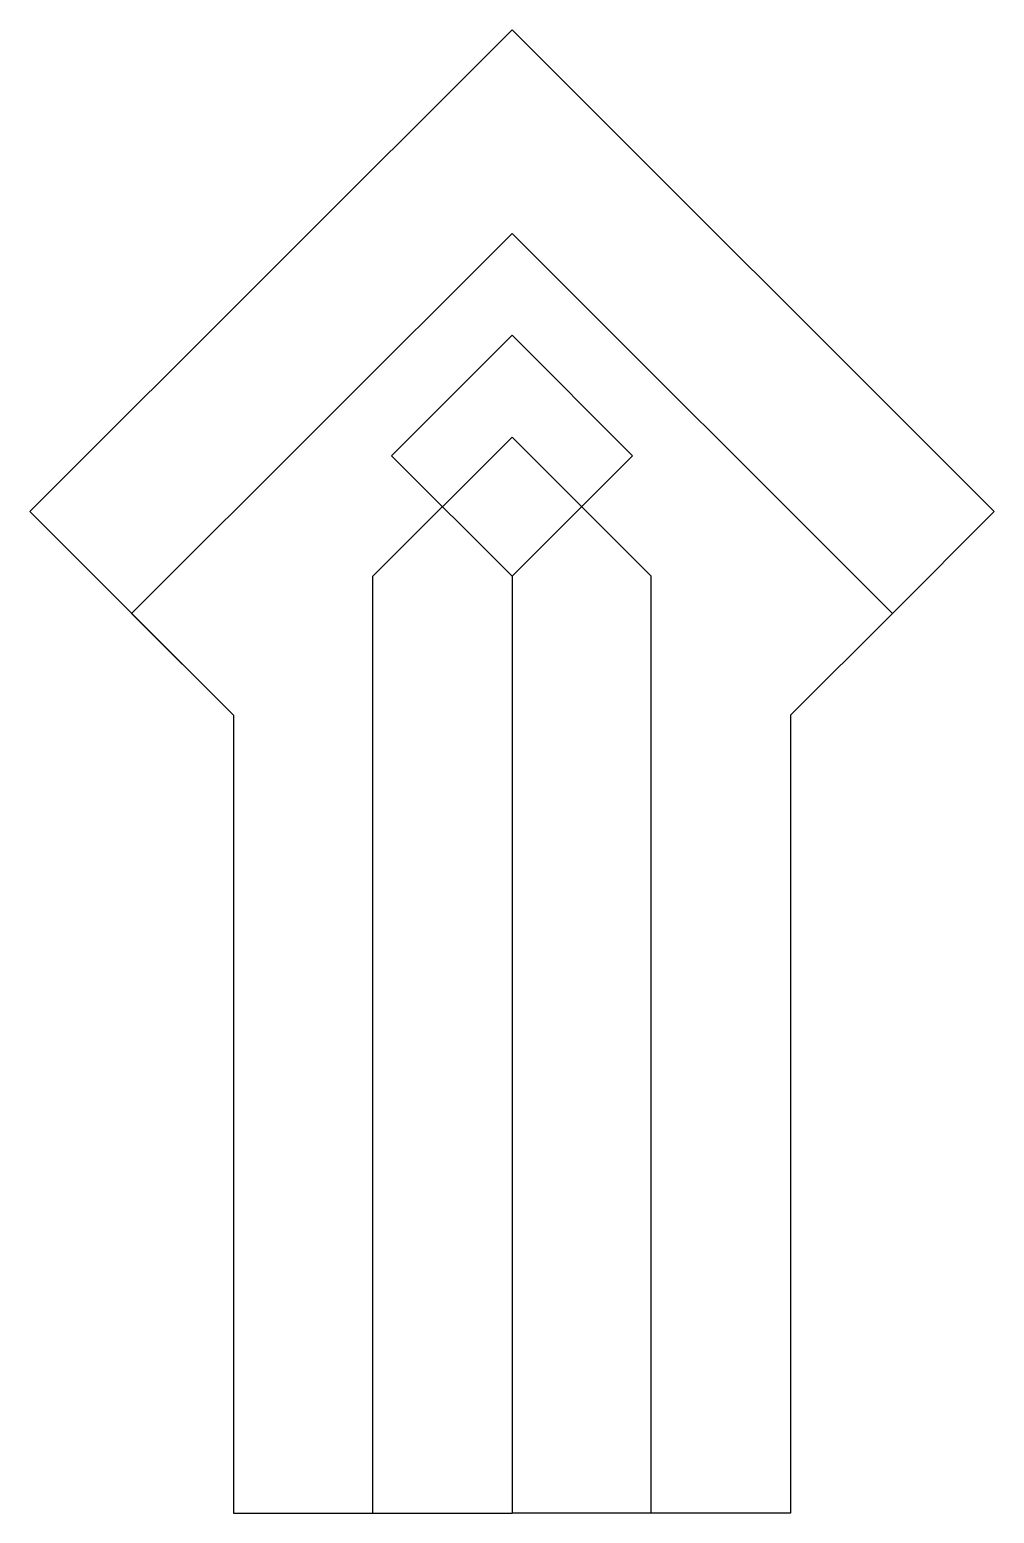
# Model space of a CAD drawing. Extents: x -67 to 67, y 0 to 205.
import ezdxf

# ---------------------------------------------------------------- set-up
doc = ezdxf.new("R2010")
doc.units = 0
doc.layers.add('MODELSKETCH_VISIBLE', color=7, linetype='CONTINUOUS')

msp = doc.modelspace()

# ---------------------------------------------------------------- linework, layer by layer
at = {"layer": 'MODELSKETCH_VISIBLE'}
for p, q in [((-66.51, 138.24), (0, 204.75)), ((66.51, 138.24), (0, 204.75)), ((-52.46, 124.19), (0, 176.64)), ((52.46, 124.19), (0, 176.64)), ((-16.63, 145.96), (0, 162.59)), ((16.63, 145.96), (0, 162.59)), ((-19.2, 129.33), (0, 148.53)), ((19.2, 129.33), (0, 148.53)), ((0, 129.33), (-16.63, 145.96)), ((0, 129.33), (16.63, 145.96)), ((-38.4, 110.13), (-66.51, 138.24)), ((52.46, 124.19), (66.51, 138.24)), ((-19.2, 0), (-19.2, 129.33)), ((0, 129.33), (0, 0)), ((19.2, 0), (19.2, 129.33)), ((-38.4, 110.13), (-52.46, 124.19)), ((38.4, 110.13), (52.46, 124.19)), ((-38.4, 110.13), (-38.4, 0)), ((38.4, 110.13), (38.4, 0)), ((-38.4, 0), (0, 0)), ((38.4, 0), (0, 0))]:
    msp.add_line(p, q, dxfattribs=at)

doc.saveas('drawing.dxf')
